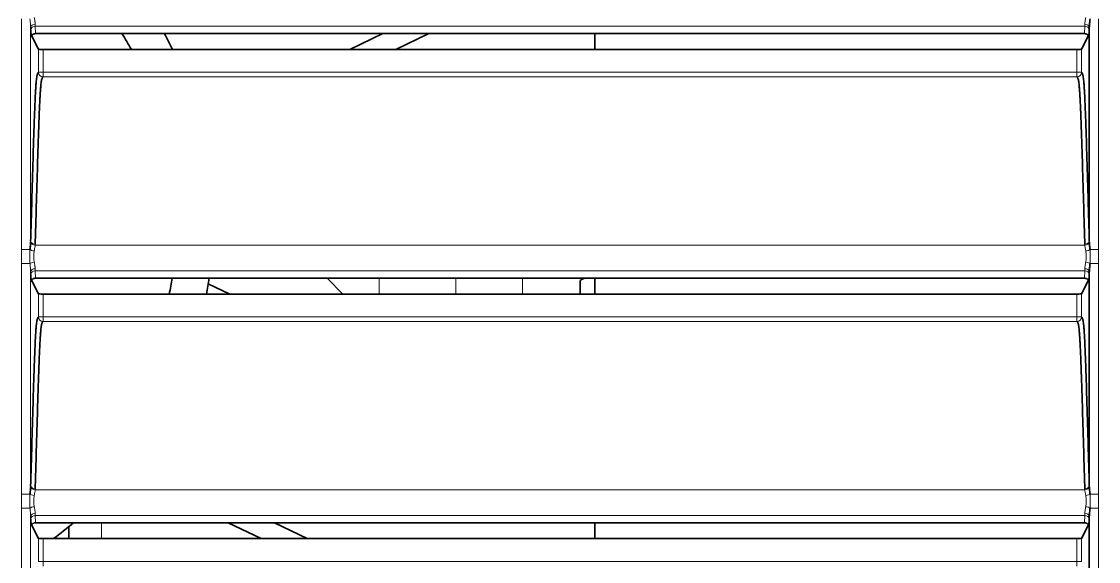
# Model space of a CAD drawing. Header units: inches. Extents: x -1096 to 3103, y -191 to 3207.
# Drawn here: x 2372.7 to 2431.7, y 1684.6 to 1714.2 of the extents above; entities that cross this region are included whole.
import ezdxf

# ---------------------------------------------------------------- set-up
doc = ezdxf.new("R2010")
doc.units = ezdxf.units.IN

msp = doc.modelspace()

# ---------------------------------------------------------------- linework, layer by layer
at = {"lineweight": 13}
for p, q in [((2372.723, 1701.679), (2372.723, 1714.313)), ((2431.689, 1714.313), (2431.689, 1701.679)), ((2373.223, 1713.864), (2373.223, 1702.131)), ((2373.478, 1713.915), (2373.496, 1713.51)), ((2430.934, 1713.915), (2373.478, 1713.915)), ((2430.916, 1713.51), (2430.934, 1713.915)), ((2373.652, 1711.389), (2373.652, 1712.657)), ((2373.901, 1712.641), (2373.901, 1711.389)), ((2430.511, 1711.389), (2430.511, 1712.641)), ((2430.761, 1712.657), (2430.761, 1711.389)), ((2373.652, 1711.389), (2373.901, 1711.389)), ((2373.901, 1711.139), (2373.901, 1711.389)), ((2373.901, 1711.389), (2430.511, 1711.389)), ((2430.761, 1711.389), (2430.511, 1711.389)), ((2430.511, 1711.139), (2430.511, 1711.389)), ((2430.511, 1711.139), (2373.901, 1711.139)), ((2373.47, 1701.923), (2430.942, 1701.923)), ((2372.723, 1701.679), (2373.186, 1701.679)), ((2431.226, 1701.679), (2431.689, 1701.679)), ((2372.723, 1700.913), (2373.186, 1700.913)), ((2372.723, 1688.279), (2372.723, 1700.913)), ((2431.226, 1700.913), (2431.689, 1700.913)), ((2431.689, 1700.913), (2431.689, 1688.279)), ((2373.223, 1700.464), (2373.223, 1688.731)), ((2373.478, 1700.515), (2373.496, 1700.11)), ((2430.934, 1700.515), (2373.478, 1700.515)), ((2392.3, 1699.241), (2392.3, 1700.11)), ((2396.5, 1700.111), (2396.5, 1699.241)), ((2400.144, 1700.11), (2400.144, 1699.238)), ((2430.916, 1700.11), (2430.934, 1700.515)), ((2373.652, 1697.989), (2373.652, 1699.257)), ((2373.901, 1699.241), (2373.901, 1697.989)), ((2430.511, 1697.989), (2430.511, 1699.241)), ((2430.761, 1699.257), (2430.761, 1697.989)), ((2373.652, 1697.989), (2373.901, 1697.989)), ((2373.901, 1697.989), (2430.511, 1697.989)), ((2373.901, 1697.739), (2373.901, 1697.989)), ((2430.511, 1697.739), (2373.901, 1697.739)), ((2430.761, 1697.989), (2430.511, 1697.989)), ((2430.511, 1697.739), (2430.511, 1697.989)), ((2372.723, 1688.279), (2373.186, 1688.279)), ((2373.47, 1688.523), (2430.942, 1688.523)), ((2431.226, 1688.279), (2431.689, 1688.279)), ((2372.723, 1687.513), (2373.186, 1687.513)), ((2372.723, 1674.879), (2372.723, 1687.513)), ((2373.223, 1687.064), (2373.223, 1675.331)), ((2373.478, 1687.115), (2373.496, 1686.71)), ((2430.934, 1687.115), (2373.478, 1687.115)), ((2430.916, 1686.71), (2430.934, 1687.115)), ((2431.226, 1687.513), (2431.689, 1687.513)), ((2431.689, 1687.513), (2431.689, 1674.879)), ((2377.106, 1685.839), (2377.106, 1686.708)), ((2373.652, 1684.589), (2373.652, 1685.857)), ((2373.901, 1685.841), (2373.901, 1684.589)), ((2430.511, 1684.589), (2430.511, 1685.841)), ((2430.761, 1685.857), (2430.761, 1684.589)), ((2373.652, 1684.589), (2373.901, 1684.589)), ((2373.901, 1684.339), (2373.901, 1684.589)), ((2373.901, 1684.589), (2430.511, 1684.589)), ((2430.761, 1684.589), (2430.511, 1684.589)), ((2430.511, 1684.339), (2430.511, 1684.589))]:
    msp.add_line(p, q, dxfattribs=at)
at = {"lineweight": 35}
for p, q in [((2373.246, 1713.319), (2373.228, 1713.72)), ((2431.184, 1713.72), (2431.166, 1713.319)), ((2431.189, 1702.131), (2431.189, 1713.864)), ((2373.652, 1712.657), (2373.276, 1713.403)), ((2430.916, 1713.51), (2373.496, 1713.51)), ((2392.499, 1713.51), (2390.694, 1712.641)), ((2395.027, 1713.51), (2393.222, 1712.641)), ((2404.106, 1713.502), (2404.106, 1712.634)), ((2431.136, 1713.403), (2430.761, 1712.657)), ((2430.511, 1712.641), (2373.901, 1712.641)), ((2373.246, 1699.919), (2373.228, 1700.32)), ((2373.652, 1699.257), (2373.276, 1700.003)), ((2430.916, 1700.11), (2373.496, 1700.11)), ((2390.32, 1699.24), (2389.45, 1700.11)), ((2403.306, 1699.987), (2403.306, 1699.241)), ((2404.106, 1700.107), (2404.106, 1699.238)), ((2431.136, 1700.003), (2430.761, 1699.257)), ((2431.184, 1700.32), (2431.166, 1699.919)), ((2431.189, 1688.731), (2431.189, 1700.464)), ((2384.122, 1699.24), (2382.946, 1699.807)), ((2430.511, 1699.241), (2373.901, 1699.241)), ((2431.189, 1675.331), (2431.189, 1687.064)), ((2373.246, 1686.519), (2373.228, 1686.92)), ((2373.652, 1685.857), (2373.276, 1686.603)), ((2430.916, 1686.71), (2373.496, 1686.71)), ((2375.306, 1685.839), (2375.306, 1686.486)), ((2385.841, 1685.841), (2384.036, 1686.71)), ((2388.37, 1685.841), (2386.565, 1686.71)), ((2404.106, 1686.703), (2404.106, 1685.835)), ((2431.136, 1686.603), (2430.761, 1685.857)), ((2431.184, 1686.92), (2431.166, 1686.519)), ((2430.511, 1685.841), (2373.901, 1685.841))]:
    msp.add_line(p, q, dxfattribs=at)
for radius, start, end in [(19.5, 29.15438, 32.11875), (21.5, 26.21812, 28.83375), (19.5, 348.46313, 351.06187), (21.5, 349.55438, 351.9), (21.5, 306.4275, 310.1625)]:
    msp.add_arc((2361.706, 1703.141), radius, start, end, dxfattribs=at)
at = {"lineweight": 13}
for centre, major_axis, ratio, start_param, end_param in [((2373.473, 1713.864), (-0.25, -0.008), 0.665625, 4.69165, 6.236404), ((2373.256, 1714.696), (0, 1.25), 0.034921, 2.299368, 2.466852), ((2373.478, 1713.72), (-0.25, -0.011), 0.780579, 4.678329, 6.227322), ((2373.505, 1714.696), (0, 1), 0.043651, 2.299368, 2.466852), ((2430.907, 1714.696), (0, 1), 0.043651, 3.816333, 3.983817), ((2430.934, 1713.72), (-0.25, 0.011), 0.780579, 3.197456, 4.746449), ((2430.939, 1713.864), (-0.25, 0.008), 0.665625, 3.188374, 4.733128), ((2431.157, 1714.696), (0, 1.25), 0.034921, 3.816334, 3.983818), ((2373.901, 1711.389), (-0.066, 0.241), 0.999345, 1.301791, 2.872251), ((2430.511, 1711.389), (-0.066, -0.241), 0.999345, 0.269342, 1.839802), ((2373.47, 1702.079), (-0.249, 0.018), 0.625593, 0.115951, 1.616349), ((2373.473, 1702.131), (-0.25, 0.007), 0.626591, 0.044795, 1.588394), ((2430.939, 1702.131), (-0.25, -0.007), 0.626591, 1.553199, 3.096797), ((2430.942, 1702.079), (-0.249, -0.018), 0.625593, 1.525244, 3.025641), ((2373.418, 1701.679), (-0.248, 0.033), 0.303681, 0.408018, 1.610641), ((2430.995, 1701.679), (-0.248, -0.033), 0.303681, 1.530952, 2.733575), ((2373.418, 1700.913), (-0.248, -0.033), 0.303681, 4.672545, 5.875168), ((2373.473, 1700.464), (-0.25, -0.008), 0.665625, 4.69165, 6.236404), ((2373.505, 1701.296), (0, 1), 0.043651, 2.299368, 2.466852), ((2430.907, 1701.296), (0, 1), 0.043651, 3.816333, 3.983817), ((2430.939, 1700.464), (-0.25, 0.008), 0.665625, 3.188374, 4.733128), ((2430.995, 1700.913), (-0.248, 0.033), 0.303681, 3.54961, 4.752233), ((2373.256, 1701.296), (0, 1.25), 0.034921, 2.299368, 2.466852), ((2373.478, 1700.32), (-0.25, -0.011), 0.780579, 4.678329, 6.227322), ((2430.934, 1700.32), (-0.25, 0.011), 0.780579, 3.197456, 4.746449), ((2431.157, 1701.296), (0, 1.25), 0.034921, 3.816334, 3.983818), ((2373.901, 1697.989), (-0.066, 0.241), 0.999345, 1.301791, 2.872251), ((2430.511, 1697.989), (-0.066, -0.241), 0.999345, 0.269342, 1.839802), ((2373.418, 1688.279), (-0.248, 0.033), 0.303681, 0.408018, 1.610641), ((2373.47, 1688.679), (-0.249, 0.018), 0.625593, 0.115951, 1.616349), ((2373.473, 1688.731), (-0.25, 0.007), 0.626591, 0.044795, 1.588394), ((2430.939, 1688.731), (-0.25, -0.007), 0.626591, 1.553199, 3.096797), ((2430.942, 1688.679), (-0.249, -0.018), 0.625593, 1.525244, 3.025641), ((2430.995, 1688.279), (-0.248, -0.033), 0.303681, 1.530952, 2.733575), ((2373.418, 1687.513), (-0.248, -0.033), 0.303681, 4.672545, 5.875168), ((2373.473, 1687.064), (-0.25, -0.008), 0.665625, 4.69165, 6.236404), ((2373.256, 1687.896), (0, 1.25), 0.034921, 2.299368, 2.466852), ((2373.478, 1686.92), (-0.25, -0.011), 0.780579, 4.678329, 6.227322), ((2373.505, 1687.896), (0, 1), 0.043651, 2.299368, 2.466852), ((2430.907, 1687.896), (0, 1), 0.043651, 3.816333, 3.983817), ((2430.934, 1686.92), (-0.25, 0.011), 0.780579, 3.197456, 4.746449), ((2430.939, 1687.064), (-0.25, 0.008), 0.665625, 3.188374, 4.733128), ((2430.995, 1687.513), (-0.248, 0.033), 0.303681, 3.54961, 4.752233), ((2431.157, 1687.896), (0, 1.25), 0.034921, 3.816334, 3.983818)]:
    msp.add_ellipse(centre, major_axis=major_axis, ratio=ratio, start_param=start_param, end_param=end_param, dxfattribs=at)
at = {"lineweight": 35}
for centre, major_axis, ratio, start_param, end_param in [((2373.901, 1712.658), (-0.25, 0), 0.06935, 0.034907, 1.570796), ((2430.511, 1712.658), (-0.25, 0), 0.06935, 1.570796, 3.106686), ((2396.199, 1703.504), (10, 0), 0.5, 5.502964, 5.536967), ((2373.901, 1699.258), (-0.25, 0), 0.06935, 0.034907, 1.570796), ((2430.511, 1699.258), (-0.25, 0), 0.06935, 1.570796, 3.106686), ((2373.901, 1685.858), (-0.25, 0), 0.06935, 0.034907, 1.570796), ((2430.511, 1685.858), (-0.25, 0), 0.06935, 1.570796, 3.106686)]:
    msp.add_ellipse(centre, major_axis=major_axis, ratio=ratio, start_param=start_param, end_param=end_param, dxfattribs=at)
at = {"lineweight": 13}
for points, knots in [([(2373.223, 1713.864), (2373.222, 1713.899), (2373.22, 1713.934), (2373.215, 1714.008), (2373.212, 1714.045), (2373.201, 1714.157), (2373.193, 1714.235), (2373.186, 1714.313)], [0, 0, 0, 0, 0.25, 0.25, 0.5, 0.5, 1, 1, 1, 1]), ([(2373.418, 1714.39), (2373.429, 1714.324), (2373.441, 1714.261), (2373.454, 1714.185), (2373.457, 1714.171), (2373.461, 1714.141), (2373.463, 1714.127), (2373.469, 1714.084), (2373.472, 1714.057), (2373.473, 1714.03)], [0, 0, 0, 0, 0.5, 0.5, 0.625, 0.625, 0.75, 0.75, 1, 1, 1, 1]), ([(2430.939, 1714.03), (2430.94, 1714.057), (2430.943, 1714.084), (2430.951, 1714.14), (2430.955, 1714.169), (2430.966, 1714.23), (2430.972, 1714.26), (2430.983, 1714.324), (2430.989, 1714.357), (2430.995, 1714.39)], [0, 0, 0, 0, 0.25, 0.25, 0.5, 0.5, 0.75, 0.75, 1, 1, 1, 1]), ([(2373.47, 1701.923), (2373.466, 1701.874), (2373.457, 1701.823), (2373.443, 1701.743), (2373.438, 1701.716), (2373.428, 1701.66), (2373.422, 1701.631), (2373.418, 1701.602)], [0, 0, 0, 0, 0.5, 0.5, 0.75, 0.75, 1, 1, 1, 1]), ([(2430.995, 1701.602), (2430.985, 1701.66), (2430.974, 1701.716), (2430.96, 1701.796), (2430.955, 1701.822), (2430.949, 1701.861), (2430.948, 1701.873), (2430.944, 1701.898), (2430.943, 1701.911), (2430.942, 1701.923)], [0, 0, 0, 0, 0.5, 0.5, 0.75, 0.75, 0.875, 0.875, 1, 1, 1, 1]), ([(2372.723, 1700.913), (2372.723, 1700.977), (2372.725, 1701.041), (2372.728, 1701.168), (2372.729, 1701.232), (2372.729, 1701.36), (2372.728, 1701.424), (2372.725, 1701.551), (2372.723, 1701.615), (2372.723, 1701.679)], [0, 0, 0, 0, 0.25, 0.25, 0.5, 0.5, 0.75, 0.75, 1, 1, 1, 1]), ([(2373.186, 1700.913), (2373.184, 1700.945), (2373.182, 1700.977), (2373.178, 1701.04), (2373.177, 1701.072), (2373.174, 1701.167), (2373.174, 1701.231), (2373.174, 1701.327), (2373.174, 1701.359), (2373.175, 1701.424), (2373.175, 1701.456), (2373.177, 1701.52), (2373.178, 1701.552), (2373.182, 1701.615), (2373.184, 1701.647), (2373.186, 1701.679)], [0, 0, 0, 0, 0.125, 0.125, 0.25, 0.25, 0.5, 0.5, 0.625, 0.625, 0.75, 0.75, 0.875, 0.875, 1, 1, 1, 1]), ([(2373.418, 1701.602), (2373.414, 1701.577), (2373.41, 1701.552), (2373.405, 1701.502), (2373.403, 1701.477), (2373.399, 1701.426), (2373.398, 1701.4), (2373.396, 1701.348), (2373.396, 1701.322), (2373.396, 1701.243), (2373.397, 1701.192), (2373.403, 1701.115), (2373.405, 1701.09), (2373.41, 1701.04), (2373.414, 1701.015), (2373.418, 1700.99)], [0, 0, 0, 0, 0.125, 0.125, 0.25, 0.25, 0.375, 0.375, 0.5, 0.5, 0.75, 0.75, 0.875, 0.875, 1, 1, 1, 1]), ([(2430.995, 1700.99), (2430.999, 1701.015), (2431.002, 1701.04), (2431.007, 1701.09), (2431.01, 1701.115), (2431.013, 1701.166), (2431.014, 1701.192), (2431.016, 1701.244), (2431.016, 1701.27), (2431.016, 1701.349), (2431.015, 1701.4), (2431.01, 1701.477), (2431.007, 1701.502), (2431.002, 1701.552), (2430.999, 1701.577), (2430.995, 1701.602)], [0, 0, 0, 0, 0.125, 0.125, 0.25, 0.25, 0.375, 0.375, 0.5, 0.5, 0.75, 0.75, 0.875, 0.875, 1, 1, 1, 1]), ([(2431.226, 1701.679), (2431.229, 1701.647), (2431.231, 1701.615), (2431.234, 1701.552), (2431.235, 1701.52), (2431.238, 1701.425), (2431.239, 1701.361), (2431.239, 1701.265), (2431.238, 1701.233), (2431.238, 1701.169), (2431.237, 1701.136), (2431.235, 1701.072), (2431.234, 1701.04), (2431.231, 1700.977), (2431.229, 1700.945), (2431.226, 1700.913)], [0, 0, 0, 0, 0.125, 0.125, 0.25, 0.25, 0.5, 0.5, 0.625, 0.625, 0.75, 0.75, 0.875, 0.875, 1, 1, 1, 1]), ([(2431.689, 1701.679), (2431.689, 1701.615), (2431.687, 1701.551), (2431.684, 1701.424), (2431.683, 1701.36), (2431.683, 1701.232), (2431.684, 1701.168), (2431.687, 1701.041), (2431.689, 1700.977), (2431.689, 1700.913)], [0, 0, 0, 0, 0.25, 0.25, 0.5, 0.5, 0.75, 0.75, 1, 1, 1, 1]), ([(2373.223, 1700.464), (2373.222, 1700.499), (2373.22, 1700.534), (2373.215, 1700.608), (2373.212, 1700.645), (2373.201, 1700.757), (2373.193, 1700.835), (2373.186, 1700.913)], [0, 0, 0, 0, 0.25, 0.25, 0.5, 0.5, 1, 1, 1, 1]), ([(2373.418, 1700.99), (2373.429, 1700.924), (2373.441, 1700.861), (2373.454, 1700.785), (2373.457, 1700.771), (2373.461, 1700.741), (2373.463, 1700.727), (2373.469, 1700.684), (2373.472, 1700.657), (2373.473, 1700.63)], [0, 0, 0, 0, 0.5, 0.5, 0.625, 0.625, 0.75, 0.75, 1, 1, 1, 1]), ([(2430.939, 1700.63), (2430.94, 1700.657), (2430.943, 1700.684), (2430.951, 1700.74), (2430.955, 1700.769), (2430.966, 1700.83), (2430.972, 1700.86), (2430.983, 1700.924), (2430.989, 1700.957), (2430.995, 1700.99)], [0, 0, 0, 0, 0.25, 0.25, 0.5, 0.5, 0.75, 0.75, 1, 1, 1, 1]), ([(2372.723, 1687.513), (2372.723, 1687.577), (2372.725, 1687.641), (2372.728, 1687.768), (2372.729, 1687.832), (2372.729, 1687.96), (2372.728, 1688.024), (2372.725, 1688.151), (2372.723, 1688.215), (2372.723, 1688.279)], [0, 0, 0, 0, 0.25, 0.25, 0.5, 0.5, 0.75, 0.75, 1, 1, 1, 1]), ([(2373.186, 1687.513), (2373.184, 1687.545), (2373.182, 1687.577), (2373.178, 1687.64), (2373.177, 1687.672), (2373.174, 1687.767), (2373.174, 1687.831), (2373.174, 1687.927), (2373.174, 1687.959), (2373.175, 1688.024), (2373.175, 1688.056), (2373.177, 1688.12), (2373.178, 1688.152), (2373.182, 1688.215), (2373.184, 1688.247), (2373.186, 1688.279)], [0, 0, 0, 0, 0.125, 0.125, 0.25, 0.25, 0.5, 0.5, 0.625, 0.625, 0.75, 0.75, 0.875, 0.875, 1, 1, 1, 1]), ([(2373.418, 1688.202), (2373.414, 1688.177), (2373.41, 1688.152), (2373.405, 1688.102), (2373.403, 1688.077), (2373.399, 1688.026), (2373.398, 1688), (2373.396, 1687.948), (2373.396, 1687.922), (2373.396, 1687.843), (2373.397, 1687.792), (2373.403, 1687.715), (2373.405, 1687.69), (2373.41, 1687.64), (2373.414, 1687.615), (2373.418, 1687.59)], [0, 0, 0, 0, 0.125, 0.125, 0.25, 0.25, 0.375, 0.375, 0.5, 0.5, 0.75, 0.75, 0.875, 0.875, 1, 1, 1, 1]), ([(2373.47, 1688.523), (2373.466, 1688.474), (2373.457, 1688.423), (2373.443, 1688.343), (2373.438, 1688.316), (2373.428, 1688.26), (2373.422, 1688.231), (2373.418, 1688.202)], [0, 0, 0, 0, 0.5, 0.5, 0.75, 0.75, 1, 1, 1, 1]), ([(2430.995, 1688.202), (2430.985, 1688.26), (2430.974, 1688.316), (2430.96, 1688.396), (2430.955, 1688.422), (2430.949, 1688.461), (2430.948, 1688.473), (2430.944, 1688.498), (2430.943, 1688.511), (2430.942, 1688.523)], [0, 0, 0, 0, 0.5, 0.5, 0.75, 0.75, 0.875, 0.875, 1, 1, 1, 1]), ([(2430.995, 1687.59), (2430.999, 1687.615), (2431.002, 1687.64), (2431.007, 1687.69), (2431.01, 1687.715), (2431.013, 1687.766), (2431.014, 1687.792), (2431.016, 1687.844), (2431.016, 1687.87), (2431.016, 1687.949), (2431.015, 1688), (2431.01, 1688.077), (2431.007, 1688.102), (2431.002, 1688.152), (2430.999, 1688.177), (2430.995, 1688.202)], [0, 0, 0, 0, 0.125, 0.125, 0.25, 0.25, 0.375, 0.375, 0.5, 0.5, 0.75, 0.75, 0.875, 0.875, 1, 1, 1, 1]), ([(2431.226, 1688.279), (2431.229, 1688.247), (2431.231, 1688.215), (2431.234, 1688.152), (2431.235, 1688.12), (2431.238, 1688.025), (2431.239, 1687.961), (2431.239, 1687.865), (2431.238, 1687.833), (2431.238, 1687.769), (2431.237, 1687.736), (2431.235, 1687.672), (2431.234, 1687.64), (2431.231, 1687.577), (2431.229, 1687.545), (2431.226, 1687.513)], [0, 0, 0, 0, 0.125, 0.125, 0.25, 0.25, 0.5, 0.5, 0.625, 0.625, 0.75, 0.75, 0.875, 0.875, 1, 1, 1, 1]), ([(2431.689, 1688.279), (2431.689, 1688.215), (2431.687, 1688.151), (2431.684, 1688.024), (2431.683, 1687.96), (2431.683, 1687.832), (2431.684, 1687.768), (2431.687, 1687.641), (2431.689, 1687.577), (2431.689, 1687.513)], [0, 0, 0, 0, 0.25, 0.25, 0.5, 0.5, 0.75, 0.75, 1, 1, 1, 1]), ([(2373.223, 1687.064), (2373.222, 1687.099), (2373.22, 1687.134), (2373.215, 1687.208), (2373.212, 1687.245), (2373.201, 1687.357), (2373.193, 1687.435), (2373.186, 1687.513)], [0, 0, 0, 0, 0.25, 0.25, 0.5, 0.5, 1, 1, 1, 1]), ([(2373.418, 1687.59), (2373.429, 1687.524), (2373.441, 1687.461), (2373.454, 1687.385), (2373.457, 1687.371), (2373.461, 1687.341), (2373.463, 1687.327), (2373.469, 1687.284), (2373.472, 1687.257), (2373.473, 1687.23)], [0, 0, 0, 0, 0.5, 0.5, 0.625, 0.625, 0.75, 0.75, 1, 1, 1, 1]), ([(2430.939, 1687.23), (2430.94, 1687.257), (2430.943, 1687.284), (2430.951, 1687.34), (2430.955, 1687.369), (2430.966, 1687.43), (2430.972, 1687.46), (2430.983, 1687.524), (2430.989, 1687.557), (2430.995, 1687.59)], [0, 0, 0, 0, 0.25, 0.25, 0.5, 0.5, 0.75, 0.75, 1, 1, 1, 1])]:
    msp.add_open_spline(points, degree=3, knots=knots, dxfattribs=at)
at = {"lineweight": 35}
for points, knots in [([(2431.226, 1714.313), (2431.223, 1714.274), (2431.219, 1714.235), (2431.211, 1714.157), (2431.207, 1714.119), (2431.2, 1714.044), (2431.197, 1714.007), (2431.192, 1713.934), (2431.19, 1713.899), (2431.189, 1713.864)], [0, 0, 0, 0, 0.25, 0.25, 0.5, 0.5, 0.75, 0.75, 1, 1, 1, 1]), ([(2373.496, 1713.51), (2373.48, 1713.51), (2373.464, 1713.509), (2373.44, 1713.505), (2373.432, 1713.503), (2373.417, 1713.5), (2373.409, 1713.498), (2373.386, 1713.491), (2373.372, 1713.485), (2373.345, 1713.471), (2373.332, 1713.463), (2373.309, 1713.445), (2373.299, 1713.436), (2373.285, 1713.42), (2373.281, 1713.415), (2373.273, 1713.404), (2373.27, 1713.398), (2373.26, 1713.381), (2373.255, 1713.369), (2373.248, 1713.344), (2373.246, 1713.332), (2373.246, 1713.319)], [0, 0, 0, 0, 0.125, 0.125, 0.1875, 0.1875, 0.25, 0.25, 0.375, 0.375, 0.5, 0.5, 0.625, 0.625, 0.6875, 0.6875, 0.75, 0.75, 0.875, 0.875, 1, 1, 1, 1]), ([(2431.166, 1713.319), (2431.166, 1713.332), (2431.164, 1713.344), (2431.159, 1713.362), (2431.157, 1713.368), (2431.152, 1713.381), (2431.149, 1713.386), (2431.139, 1713.404), (2431.132, 1713.415), (2431.113, 1713.436), (2431.103, 1713.445), (2431.08, 1713.463), (2431.067, 1713.471), (2431.047, 1713.481), (2431.04, 1713.484), (2431.026, 1713.49), (2431.018, 1713.493), (2430.996, 1713.5), (2430.981, 1713.504), (2430.949, 1713.509), (2430.933, 1713.51), (2430.916, 1713.51)], [0, 0, 0, 0, 0.125, 0.125, 0.1875, 0.1875, 0.25, 0.25, 0.375, 0.375, 0.5, 0.5, 0.625, 0.625, 0.6875, 0.6875, 0.75, 0.75, 0.875, 0.875, 1, 1, 1, 1]), ([(2373.223, 1702.131), (2373.238, 1702.653), (2373.252, 1703.175), (2373.275, 1703.953), (2373.282, 1704.213), (2373.297, 1704.73), (2373.304, 1704.988), (2373.319, 1705.502), (2373.327, 1705.758), (2373.342, 1706.268), (2373.35, 1706.522), (2373.365, 1707.026), (2373.373, 1707.276), (2373.389, 1707.772), (2373.397, 1708.018), (2373.409, 1708.38), (2373.413, 1708.5), (2373.419, 1708.678), (2373.421, 1708.737), (2373.425, 1708.855), (2373.428, 1708.913), (2373.434, 1709.086), (2373.443, 1709.313), (2373.451, 1709.531), (2373.465, 1709.849), (2373.474, 1710.049), (2373.489, 1710.323), (2373.494, 1710.41), (2373.5, 1710.512), (2373.502, 1710.532), (2373.504, 1710.571), (2373.508, 1710.629), (2373.512, 1710.683), (2373.52, 1710.786), (2373.526, 1710.848), (2373.537, 1710.96), (2373.542, 1711.01), (2373.559, 1711.142), (2373.57, 1711.206), (2373.584, 1711.267), (2373.587, 1711.278), (2373.593, 1711.298), (2373.596, 1711.307), (2373.605, 1711.332), (2373.611, 1711.345), (2373.622, 1711.366), (2373.628, 1711.373), (2373.64, 1711.384), (2373.646, 1711.388), (2373.652, 1711.389)], [0, 0, 0, 0, 0.125, 0.125, 0.1875, 0.1875, 0.25, 0.25, 0.3125, 0.3125, 0.375, 0.375, 0.4375, 0.4375, 0.5, 0.5, 0.53125, 0.53125, 0.546875, 0.546875, 0.5625, 0.5625, 0.59375, 0.625, 0.625, 0.6875, 0.6875, 0.71875, 0.71875, 0.726563, 0.726563, 0.734375, 0.75, 0.75, 0.78125, 0.78125, 0.8125, 0.8125, 0.875, 0.875, 0.890625, 0.890625, 0.90625, 0.90625, 0.9375, 0.9375, 0.96875, 0.96875, 1, 1, 1, 1]), ([(2430.761, 1711.389), (2430.766, 1711.388), (2430.772, 1711.384), (2430.784, 1711.373), (2430.79, 1711.366), (2430.802, 1711.345), (2430.807, 1711.332), (2430.816, 1711.307), (2430.819, 1711.298), (2430.825, 1711.278), (2430.828, 1711.267), (2430.842, 1711.207), (2430.853, 1711.142), (2430.87, 1711.01), (2430.876, 1710.96), (2430.887, 1710.849), (2430.892, 1710.786), (2430.9, 1710.683), (2430.903, 1710.647), (2430.908, 1710.572), (2430.91, 1710.533), (2430.918, 1710.41), (2430.923, 1710.323), (2430.938, 1710.05), (2430.947, 1709.849), (2430.961, 1709.531), (2430.97, 1709.314), (2430.978, 1709.087), (2430.985, 1708.913), (2430.987, 1708.855), (2430.991, 1708.738), (2430.993, 1708.679), (2430.999, 1708.501), (2431.003, 1708.381), (2431.016, 1708.018), (2431.024, 1707.773), (2431.039, 1707.277), (2431.047, 1707.026), (2431.063, 1706.522), (2431.07, 1706.268), (2431.085, 1705.758), (2431.093, 1705.502), (2431.108, 1704.988), (2431.115, 1704.73), (2431.13, 1704.213), (2431.138, 1703.954), (2431.16, 1703.175), (2431.175, 1702.653), (2431.189, 1702.131)], [0, 0, 0, 0, 0.03125, 0.03125, 0.0625, 0.0625, 0.09375, 0.09375, 0.109375, 0.109375, 0.125, 0.125, 0.1875, 0.1875, 0.21875, 0.21875, 0.25, 0.25, 0.265625, 0.265625, 0.28125, 0.28125, 0.3125, 0.3125, 0.375, 0.375, 0.40625, 0.4375, 0.4375, 0.453125, 0.453125, 0.46875, 0.46875, 0.5, 0.5, 0.5625, 0.5625, 0.625, 0.625, 0.6875, 0.6875, 0.75, 0.75, 0.8125, 0.8125, 0.875, 0.875, 1, 1, 1, 1]), ([(2373.901, 1711.139), (2373.896, 1711.138), (2373.89, 1711.135), (2373.878, 1711.124), (2373.872, 1711.116), (2373.861, 1711.096), (2373.855, 1711.083), (2373.846, 1711.059), (2373.843, 1711.05), (2373.837, 1711.03), (2373.834, 1711.019), (2373.82, 1710.959), (2373.808, 1710.895), (2373.791, 1710.764), (2373.785, 1710.714), (2373.774, 1710.603), (2373.769, 1710.54), (2373.761, 1710.437), (2373.758, 1710.401), (2373.754, 1710.344), (2373.753, 1710.325), (2373.75, 1710.286), (2373.749, 1710.265), (2373.742, 1710.163), (2373.737, 1710.077), (2373.727, 1709.895), (2373.722, 1709.799), (2373.713, 1709.601), (2373.703, 1709.396), (2373.695, 1709.18), (2373.686, 1708.959), (2373.682, 1708.847), (2373.673, 1708.618), (2373.669, 1708.502), (2373.661, 1708.267), (2373.657, 1708.149), (2373.645, 1707.79), (2373.637, 1707.547), (2373.621, 1707.057), (2373.613, 1706.809), (2373.598, 1706.31), (2373.591, 1706.06), (2373.576, 1705.556), (2373.568, 1705.303), (2373.546, 1704.541), (2373.531, 1704.03), (2373.502, 1703.005), (2373.487, 1702.49), (2373.473, 1701.974)], [0, 0, 0, 0, 0.03125, 0.03125, 0.0625, 0.0625, 0.09375, 0.09375, 0.109375, 0.109375, 0.125, 0.125, 0.1875, 0.1875, 0.21875, 0.21875, 0.25, 0.25, 0.265625, 0.265625, 0.273437, 0.273437, 0.28125, 0.28125, 0.3125, 0.3125, 0.34375, 0.34375, 0.375, 0.40625, 0.40625, 0.4375, 0.4375, 0.46875, 0.46875, 0.5, 0.5, 0.5625, 0.5625, 0.625, 0.625, 0.6875, 0.6875, 0.75, 0.75, 0.875, 0.875, 1, 1, 1, 1]), ([(2430.939, 1701.974), (2430.925, 1702.489), (2430.91, 1703.004), (2430.881, 1704.028), (2430.866, 1704.538), (2430.844, 1705.299), (2430.837, 1705.552), (2430.822, 1706.055), (2430.814, 1706.306), (2430.799, 1706.804), (2430.791, 1707.051), (2430.776, 1707.541), (2430.768, 1707.784), (2430.756, 1708.142), (2430.752, 1708.261), (2430.743, 1708.496), (2430.739, 1708.612), (2430.731, 1708.841), (2430.727, 1708.954), (2430.718, 1709.175), (2430.709, 1709.392), (2430.7, 1709.597), (2430.69, 1709.795), (2430.685, 1709.891), (2430.676, 1710.074), (2430.67, 1710.161), (2430.664, 1710.263), (2430.662, 1710.283), (2430.66, 1710.323), (2430.656, 1710.381), (2430.652, 1710.435), (2430.644, 1710.539), (2430.638, 1710.601), (2430.627, 1710.713), (2430.621, 1710.763), (2430.604, 1710.894), (2430.593, 1710.959), (2430.578, 1711.018), (2430.575, 1711.029), (2430.569, 1711.049), (2430.566, 1711.058), (2430.558, 1711.083), (2430.552, 1711.096), (2430.54, 1711.116), (2430.534, 1711.124), (2430.522, 1711.135), (2430.517, 1711.138), (2430.511, 1711.139)], [0, 0, 0, 0, 0.125, 0.125, 0.25, 0.25, 0.3125, 0.3125, 0.375, 0.375, 0.4375, 0.4375, 0.5, 0.5, 0.53125, 0.53125, 0.5625, 0.5625, 0.59375, 0.59375, 0.625, 0.65625, 0.65625, 0.6875, 0.6875, 0.71875, 0.71875, 0.726563, 0.726563, 0.734375, 0.75, 0.75, 0.78125, 0.78125, 0.8125, 0.8125, 0.875, 0.875, 0.890625, 0.890625, 0.90625, 0.90625, 0.9375, 0.9375, 0.96875, 0.96875, 1, 1, 1, 1]), ([(2373.186, 1701.679), (2373.189, 1701.713), (2373.192, 1701.748), (2373.199, 1701.817), (2373.203, 1701.851), (2373.209, 1701.917), (2373.212, 1701.95), (2373.217, 1702.016), (2373.22, 1702.048), (2373.221, 1702.079)], [0, 0, 0, 0, 0.25, 0.25, 0.5, 0.5, 0.75, 0.75, 1, 1, 1, 1]), ([(2431.191, 1702.079), (2431.193, 1702.048), (2431.195, 1702.015), (2431.2, 1701.95), (2431.203, 1701.917), (2431.213, 1701.817), (2431.22, 1701.748), (2431.226, 1701.679)], [0, 0, 0, 0, 0.25, 0.25, 0.5, 0.5, 1, 1, 1, 1]), ([(2431.226, 1700.913), (2431.223, 1700.874), (2431.219, 1700.835), (2431.211, 1700.757), (2431.207, 1700.719), (2431.2, 1700.644), (2431.197, 1700.607), (2431.192, 1700.534), (2431.19, 1700.499), (2431.189, 1700.464)], [0, 0, 0, 0, 0.25, 0.25, 0.5, 0.5, 0.75, 0.75, 1, 1, 1, 1]), ([(2373.496, 1700.11), (2373.48, 1700.11), (2373.464, 1700.109), (2373.44, 1700.105), (2373.432, 1700.103), (2373.417, 1700.1), (2373.409, 1700.098), (2373.386, 1700.091), (2373.372, 1700.085), (2373.345, 1700.071), (2373.332, 1700.063), (2373.309, 1700.045), (2373.299, 1700.036), (2373.285, 1700.02), (2373.281, 1700.015), (2373.273, 1700.004), (2373.27, 1699.998), (2373.26, 1699.981), (2373.255, 1699.969), (2373.248, 1699.944), (2373.246, 1699.932), (2373.246, 1699.919)], [0, 0, 0, 0, 0.125, 0.125, 0.1875, 0.1875, 0.25, 0.25, 0.375, 0.375, 0.5, 0.5, 0.625, 0.625, 0.6875, 0.6875, 0.75, 0.75, 0.875, 0.875, 1, 1, 1, 1]), ([(2431.166, 1699.919), (2431.166, 1699.932), (2431.164, 1699.944), (2431.159, 1699.962), (2431.157, 1699.968), (2431.152, 1699.981), (2431.149, 1699.986), (2431.139, 1700.004), (2431.132, 1700.015), (2431.113, 1700.036), (2431.103, 1700.045), (2431.08, 1700.063), (2431.067, 1700.071), (2431.047, 1700.081), (2431.04, 1700.084), (2431.026, 1700.09), (2431.018, 1700.093), (2430.996, 1700.1), (2430.981, 1700.104), (2430.949, 1700.109), (2430.933, 1700.11), (2430.916, 1700.11)], [0, 0, 0, 0, 0.125, 0.125, 0.1875, 0.1875, 0.25, 0.25, 0.375, 0.375, 0.5, 0.5, 0.625, 0.625, 0.6875, 0.6875, 0.75, 0.75, 0.875, 0.875, 1, 1, 1, 1]), ([(2373.223, 1688.731), (2373.238, 1689.253), (2373.252, 1689.775), (2373.275, 1690.553), (2373.282, 1690.813), (2373.297, 1691.33), (2373.304, 1691.588), (2373.319, 1692.102), (2373.327, 1692.358), (2373.342, 1692.868), (2373.35, 1693.122), (2373.365, 1693.626), (2373.373, 1693.876), (2373.389, 1694.372), (2373.397, 1694.618), (2373.409, 1694.98), (2373.413, 1695.1), (2373.419, 1695.278), (2373.421, 1695.337), (2373.425, 1695.455), (2373.428, 1695.513), (2373.434, 1695.686), (2373.443, 1695.913), (2373.451, 1696.131), (2373.465, 1696.449), (2373.474, 1696.649), (2373.489, 1696.923), (2373.494, 1697.01), (2373.5, 1697.112), (2373.502, 1697.132), (2373.504, 1697.171), (2373.508, 1697.229), (2373.512, 1697.283), (2373.52, 1697.386), (2373.526, 1697.448), (2373.537, 1697.56), (2373.542, 1697.61), (2373.559, 1697.742), (2373.57, 1697.806), (2373.584, 1697.867), (2373.587, 1697.878), (2373.593, 1697.898), (2373.596, 1697.907), (2373.605, 1697.932), (2373.611, 1697.945), (2373.622, 1697.966), (2373.628, 1697.973), (2373.64, 1697.984), (2373.646, 1697.988), (2373.652, 1697.989)], [0, 0, 0, 0, 0.125, 0.125, 0.1875, 0.1875, 0.25, 0.25, 0.3125, 0.3125, 0.375, 0.375, 0.4375, 0.4375, 0.5, 0.5, 0.53125, 0.53125, 0.546875, 0.546875, 0.5625, 0.5625, 0.59375, 0.625, 0.625, 0.6875, 0.6875, 0.71875, 0.71875, 0.726563, 0.726563, 0.734375, 0.75, 0.75, 0.78125, 0.78125, 0.8125, 0.8125, 0.875, 0.875, 0.890625, 0.890625, 0.90625, 0.90625, 0.9375, 0.9375, 0.96875, 0.96875, 1, 1, 1, 1]), ([(2373.901, 1697.739), (2373.896, 1697.738), (2373.89, 1697.735), (2373.878, 1697.724), (2373.872, 1697.716), (2373.861, 1697.696), (2373.855, 1697.683), (2373.846, 1697.659), (2373.843, 1697.65), (2373.837, 1697.63), (2373.834, 1697.619), (2373.82, 1697.559), (2373.808, 1697.495), (2373.791, 1697.364), (2373.785, 1697.314), (2373.774, 1697.203), (2373.769, 1697.14), (2373.761, 1697.037), (2373.758, 1697.001), (2373.754, 1696.944), (2373.753, 1696.925), (2373.75, 1696.886), (2373.749, 1696.865), (2373.742, 1696.763), (2373.737, 1696.677), (2373.727, 1696.495), (2373.722, 1696.399), (2373.713, 1696.201), (2373.703, 1695.996), (2373.695, 1695.78), (2373.686, 1695.559), (2373.682, 1695.447), (2373.673, 1695.218), (2373.669, 1695.102), (2373.661, 1694.867), (2373.657, 1694.749), (2373.645, 1694.39), (2373.637, 1694.147), (2373.621, 1693.657), (2373.613, 1693.409), (2373.598, 1692.91), (2373.591, 1692.66), (2373.576, 1692.156), (2373.568, 1691.903), (2373.546, 1691.141), (2373.531, 1690.63), (2373.502, 1689.605), (2373.487, 1689.09), (2373.473, 1688.574)], [0, 0, 0, 0, 0.03125, 0.03125, 0.0625, 0.0625, 0.09375, 0.09375, 0.109375, 0.109375, 0.125, 0.125, 0.1875, 0.1875, 0.21875, 0.21875, 0.25, 0.25, 0.265625, 0.265625, 0.273438, 0.273438, 0.28125, 0.28125, 0.3125, 0.3125, 0.34375, 0.34375, 0.375, 0.40625, 0.40625, 0.4375, 0.4375, 0.46875, 0.46875, 0.5, 0.5, 0.5625, 0.5625, 0.625, 0.625, 0.6875, 0.6875, 0.75, 0.75, 0.875, 0.875, 1, 1, 1, 1]), ([(2430.939, 1688.574), (2430.925, 1689.089), (2430.91, 1689.604), (2430.881, 1690.628), (2430.866, 1691.138), (2430.844, 1691.899), (2430.837, 1692.152), (2430.822, 1692.655), (2430.814, 1692.906), (2430.799, 1693.404), (2430.791, 1693.651), (2430.776, 1694.141), (2430.768, 1694.384), (2430.756, 1694.742), (2430.752, 1694.861), (2430.743, 1695.096), (2430.739, 1695.212), (2430.731, 1695.441), (2430.727, 1695.554), (2430.718, 1695.775), (2430.709, 1695.992), (2430.7, 1696.197), (2430.69, 1696.395), (2430.685, 1696.491), (2430.676, 1696.674), (2430.67, 1696.761), (2430.664, 1696.863), (2430.662, 1696.883), (2430.66, 1696.923), (2430.656, 1696.981), (2430.652, 1697.035), (2430.644, 1697.139), (2430.638, 1697.201), (2430.627, 1697.313), (2430.621, 1697.363), (2430.604, 1697.494), (2430.593, 1697.559), (2430.578, 1697.618), (2430.575, 1697.629), (2430.569, 1697.649), (2430.566, 1697.658), (2430.558, 1697.683), (2430.552, 1697.696), (2430.54, 1697.716), (2430.534, 1697.724), (2430.522, 1697.735), (2430.517, 1697.738), (2430.511, 1697.739)], [0, 0, 0, 0, 0.125, 0.125, 0.25, 0.25, 0.3125, 0.3125, 0.375, 0.375, 0.4375, 0.4375, 0.5, 0.5, 0.53125, 0.53125, 0.5625, 0.5625, 0.59375, 0.59375, 0.625, 0.65625, 0.65625, 0.6875, 0.6875, 0.71875, 0.71875, 0.726562, 0.726562, 0.734375, 0.75, 0.75, 0.78125, 0.78125, 0.8125, 0.8125, 0.875, 0.875, 0.890625, 0.890625, 0.90625, 0.90625, 0.9375, 0.9375, 0.96875, 0.96875, 1, 1, 1, 1]), ([(2430.761, 1697.989), (2430.766, 1697.988), (2430.772, 1697.984), (2430.784, 1697.973), (2430.79, 1697.966), (2430.802, 1697.945), (2430.807, 1697.932), (2430.816, 1697.907), (2430.819, 1697.898), (2430.825, 1697.878), (2430.828, 1697.867), (2430.842, 1697.807), (2430.853, 1697.742), (2430.87, 1697.61), (2430.876, 1697.56), (2430.887, 1697.449), (2430.892, 1697.386), (2430.9, 1697.283), (2430.903, 1697.247), (2430.908, 1697.172), (2430.91, 1697.133), (2430.918, 1697.01), (2430.923, 1696.923), (2430.938, 1696.65), (2430.947, 1696.449), (2430.961, 1696.131), (2430.97, 1695.914), (2430.978, 1695.687), (2430.985, 1695.513), (2430.987, 1695.455), (2430.991, 1695.338), (2430.993, 1695.279), (2430.999, 1695.101), (2431.003, 1694.981), (2431.016, 1694.618), (2431.024, 1694.373), (2431.039, 1693.877), (2431.047, 1693.626), (2431.063, 1693.122), (2431.07, 1692.868), (2431.085, 1692.358), (2431.093, 1692.102), (2431.108, 1691.588), (2431.115, 1691.33), (2431.13, 1690.813), (2431.138, 1690.554), (2431.16, 1689.775), (2431.175, 1689.253), (2431.189, 1688.731)], [0, 0, 0, 0, 0.03125, 0.03125, 0.0625, 0.0625, 0.09375, 0.09375, 0.109375, 0.109375, 0.125, 0.125, 0.1875, 0.1875, 0.21875, 0.21875, 0.25, 0.25, 0.265625, 0.265625, 0.28125, 0.28125, 0.3125, 0.3125, 0.375, 0.375, 0.40625, 0.4375, 0.4375, 0.453125, 0.453125, 0.46875, 0.46875, 0.5, 0.5, 0.5625, 0.5625, 0.625, 0.625, 0.6875, 0.6875, 0.75, 0.75, 0.8125, 0.8125, 0.875, 0.875, 1, 1, 1, 1]), ([(2373.186, 1688.279), (2373.189, 1688.313), (2373.192, 1688.348), (2373.199, 1688.417), (2373.203, 1688.451), (2373.209, 1688.517), (2373.212, 1688.55), (2373.217, 1688.616), (2373.22, 1688.648), (2373.221, 1688.679)], [0, 0, 0, 0, 0.25, 0.25, 0.5, 0.5, 0.75, 0.75, 1, 1, 1, 1]), ([(2431.191, 1688.679), (2431.193, 1688.648), (2431.195, 1688.615), (2431.2, 1688.55), (2431.203, 1688.517), (2431.213, 1688.417), (2431.22, 1688.348), (2431.226, 1688.279)], [0, 0, 0, 0, 0.25, 0.25, 0.5, 0.5, 1, 1, 1, 1]), ([(2431.226, 1687.513), (2431.223, 1687.474), (2431.219, 1687.435), (2431.211, 1687.357), (2431.207, 1687.319), (2431.2, 1687.244), (2431.197, 1687.207), (2431.192, 1687.134), (2431.19, 1687.099), (2431.189, 1687.064)], [0, 0, 0, 0, 0.25, 0.25, 0.5, 0.5, 0.75, 0.75, 1, 1, 1, 1]), ([(2373.496, 1686.71), (2373.48, 1686.71), (2373.464, 1686.709), (2373.44, 1686.705), (2373.432, 1686.703), (2373.417, 1686.7), (2373.409, 1686.698), (2373.386, 1686.691), (2373.372, 1686.685), (2373.345, 1686.671), (2373.332, 1686.663), (2373.309, 1686.645), (2373.299, 1686.636), (2373.285, 1686.62), (2373.281, 1686.615), (2373.273, 1686.604), (2373.27, 1686.598), (2373.26, 1686.581), (2373.255, 1686.569), (2373.248, 1686.544), (2373.246, 1686.532), (2373.246, 1686.519)], [0, 0, 0, 0, 0.125, 0.125, 0.1875, 0.1875, 0.25, 0.25, 0.375, 0.375, 0.5, 0.5, 0.625, 0.625, 0.6875, 0.6875, 0.75, 0.75, 0.875, 0.875, 1, 1, 1, 1]), ([(2431.166, 1686.519), (2431.166, 1686.532), (2431.164, 1686.544), (2431.159, 1686.562), (2431.157, 1686.568), (2431.152, 1686.581), (2431.149, 1686.586), (2431.139, 1686.604), (2431.132, 1686.615), (2431.113, 1686.636), (2431.103, 1686.645), (2431.08, 1686.663), (2431.067, 1686.671), (2431.047, 1686.681), (2431.04, 1686.684), (2431.026, 1686.69), (2431.018, 1686.693), (2430.996, 1686.7), (2430.981, 1686.704), (2430.949, 1686.709), (2430.933, 1686.71), (2430.916, 1686.71)], [0, 0, 0, 0, 0.125, 0.125, 0.1875, 0.1875, 0.25, 0.25, 0.375, 0.375, 0.5, 0.5, 0.625, 0.625, 0.6875, 0.6875, 0.75, 0.75, 0.875, 0.875, 1, 1, 1, 1])]:
    msp.add_open_spline(points, degree=3, knots=knots, dxfattribs=at)
at = {"lineweight": 13}
for points in [[(2373.221, 1702.079), (2373.222, 1702.096), (2373.223, 1702.114), (2373.223, 1702.131)], [(2373.473, 1701.974), (2373.472, 1701.957), (2373.471, 1701.94), (2373.47, 1701.923)], [(2430.942, 1701.923), (2430.941, 1701.94), (2430.94, 1701.957), (2430.939, 1701.974)], [(2431.189, 1702.131), (2431.19, 1702.114), (2431.19, 1702.096), (2431.191, 1702.079)], [(2373.221, 1688.679), (2373.222, 1688.696), (2373.223, 1688.714), (2373.223, 1688.731)], [(2373.473, 1688.574), (2373.472, 1688.557), (2373.471, 1688.54), (2373.47, 1688.523)], [(2430.942, 1688.523), (2430.941, 1688.54), (2430.94, 1688.557), (2430.939, 1688.574)], [(2431.189, 1688.731), (2431.19, 1688.714), (2431.19, 1688.696), (2431.191, 1688.679)]]:
    msp.add_open_spline(points, degree=3, dxfattribs=at)

doc.saveas('drawing.dxf')
